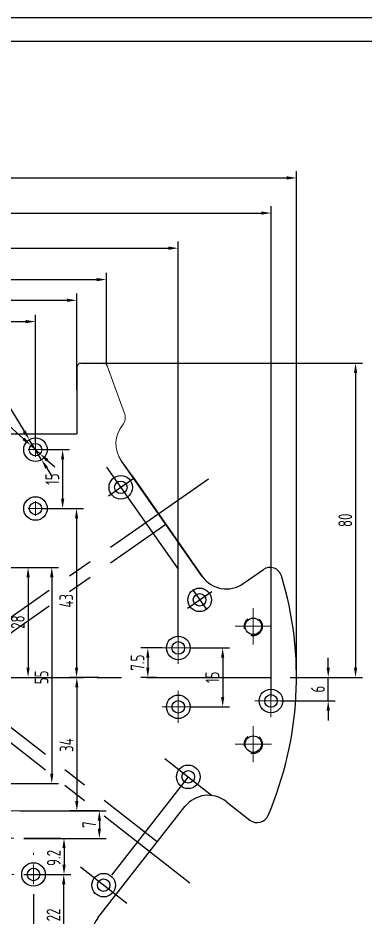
# Model space of a CAD drawing. Header units: millimetres. Extents: x 2655 to 4125, y 1630 to 1991.
# Drawn here: x 2810.2 to 2898.6, y 1761.6 to 1990.9 of the extents above; entities that cross this region are included whole.
import ezdxf

# ---------------------------------------------------------------- set-up
doc = ezdxf.new("R2010")
doc.units = ezdxf.units.MM
doc.linetypes.add('CENTER', pattern=[50.8, 31.75, -6.35, 6.35, -6.35])
doc.linetypes.add('HIDDEN', pattern=[9.525, 6.35, -3.175])
for name, color, linetype in [('3中心线层', 1, 'CENTER'), ('41', 3, 'Continuous'), ('7标注层', 4, 'Continuous'), ('图框_外框线', 7, 'Continuous')]:
    doc.layers.add(name, color=color, linetype=linetype)
doc.styles.add('PC_TEXTSTYLE', font='gbenor.shx', dxfattribs={"width": 0.8, "bigfont": 'gbcbig.shx'})
doc.dimstyles.new('GB-35', dxfattribs={"dimtxt": 3.5, "dimasz": 2.5, "dimexe": 1.75, "dimexo": 0, "dimgap": 0.875, "dimtad": 1, "dimdsep": 46, "dimtxsty": 'PC_TEXTSTYLE', "dimcen": -3.5, "dimadec": 0, "dimazin": 0, "dimtfac": 0.7, "dimtmove": 0, "dimatfit": 3, "dimfxl": 1, "dimtzin": 0, "dimarcsym": 0})

# ---------------------------------------------------------------- blocks, each defined once
blk = doc.blocks.new('SW_CENTERMARKSYMBOL_50')
at = {"color": 0, "linetype": 'Continuous', "lineweight": 0}
for p, q in [((-1.25, 0), (-1.875, 0)), ((0, 0), (-1.25, 0)), ((0, 1.25), (0, 1.875)), ((0, 0), (0, 1.25)), ((0, 0), (0, -1.25)), ((0, 0), (1.25, 0)), ((1.25, 0), (1.875, 0)), ((0, -1.25), (0, -1.875))]:
    blk.add_line(p, q, dxfattribs=at)
blk = doc.blocks.new('SW_CENTERMARKSYMBOL_51')
at = {"color": 0, "linetype": 'Continuous', "lineweight": 0}
for p, q in [((-1.25, 0), (-1.875, 0)), ((0, 0), (-1.25, 0)), ((0, 1.25), (0, 1.875)), ((0, 0), (0, 1.25)), ((0, 0), (0, -1.25)), ((0, 0), (1.25, 0)), ((1.25, 0), (1.875, 0)), ((0, -1.25), (0, -1.875))]:
    blk.add_line(p, q, dxfattribs=at)
blk = doc.blocks.new('SW_CENTERMARKSYMBOL_54')
at = {"color": 0, "linetype": 'Continuous', "lineweight": 0}
for p, q in [((0, 5), (0, 14.5)), ((0, 0), (0, 2.5)), ((-5, 0), (-14.5, 0)), ((0, 0), (-2.5, 0)), ((0, 0), (0, -2.5)), ((0, 0), (2.5, 0)), ((5, 0), (14.5, 0)), ((0, -5), (0, -14.5))]:
    blk.add_line(p, q, dxfattribs=at)
blk = doc.blocks.new('SW_CENTERMARKSYMBOL_58')
at = {"color": 0, "linetype": 'Continuous', "lineweight": 0}
for p, q in [((0, 2.5), (0, 4.1)), ((0, 0), (0, 2.5)), ((-2.5, 0), (-4.1, 0)), ((0, 0), (-2.5, 0)), ((0, 0), (0, -2.5)), ((0, 0), (2.5, 0)), ((2.5, 0), (4.1, 0)), ((0, -2.5), (0, -4.1))]:
    blk.add_line(p, q, dxfattribs=at)
blk = doc.blocks.new('SW_CENTERMARKSYMBOL_62')
at = {"color": 0, "linetype": 'Continuous', "lineweight": 0}
for p, q in [((0, 2.5), (0, 4.1)), ((0, 0), (0, 2.5)), ((-2.5, 0), (-4.1, 0)), ((0, 0), (-2.5, 0)), ((0, 0), (0, -2.5)), ((0, 0), (2.5, 0)), ((2.5, 0), (4.1, 0)), ((0, -2.5), (0, -4.1))]:
    blk.add_line(p, q, dxfattribs=at)
blk = doc.blocks.new('SW_CENTERMARKSYMBOL_64')
at = {"color": 0, "linetype": 'Continuous', "lineweight": 0}
for p, q in [((0, 2.5), (0, 4.1)), ((0, 0), (0, 2.5)), ((-2.5, 0), (-4.1, 0)), ((0, 0), (-2.5, 0)), ((0, 0), (0, -2.5)), ((0, 0), (2.5, 0)), ((2.5, 0), (4.1, 0)), ((0, -2.5), (0, -4.1))]:
    blk.add_line(p, q, dxfattribs=at)
blk = doc.blocks.new('SW_CENTERMARKSYMBOL_65')
at = {"color": 0, "linetype": 'Continuous', "lineweight": 0}
for p, q in [((0, 2.5), (0, 4.1)), ((0, 0), (0, 2.5)), ((-2.5, 0), (-4.1, 0)), ((0, 0), (-2.5, 0)), ((0, 0), (0, -2.5)), ((0, 0), (2.5, 0)), ((2.5, 0), (4.1, 0)), ((0, -2.5), (0, -4.1))]:
    blk.add_line(p, q, dxfattribs=at)
blk = doc.blocks.new('SW_CENTERMARKSYMBOL_71')
at = {"color": 0, "linetype": 'Continuous', "lineweight": 0}
for p, q in [((0, 5), (0, 5.5)), ((0, 0), (0, 2.5)), ((-5, 0), (-5.5, 0)), ((0, 0), (-2.5, 0)), ((0, 0), (0, -2.5)), ((0, 0), (2.5, 0)), ((5, 0), (5.5, 0)), ((0, -5), (0, -5.5))]:
    blk.add_line(p, q, dxfattribs=at)
blk = doc.blocks.new('SW_CENTERMARKSYMBOL_74')
at = {"color": 0, "linetype": 'Continuous', "lineweight": 0}
for p, q in [((0, 2.5), (0, 4.6)), ((0, 0), (0, 2.5)), ((-2.5, 0), (-4.6, 0)), ((0, 0), (-2.5, 0)), ((0, 0), (0, -2.5)), ((0, 0), (2.5, 0)), ((2.5, 0), (4.6, 0)), ((0, -2.5), (0, -4.6))]:
    blk.add_line(p, q, dxfattribs=at)
blk = doc.blocks.new('SW_CENTERMARKSYMBOL_75')
at = {"color": 0, "linetype": 'Continuous', "lineweight": 0}
for p, q in [((0, 2.5), (0, 4.6)), ((0, 0), (0, 2.5)), ((-2.5, 0), (-4.6, 0)), ((0, 0), (-2.5, 0)), ((0, 0), (0, -2.5)), ((0, 0), (2.5, 0)), ((2.5, 0), (4.6, 0)), ((0, -2.5), (0, -4.6))]:
    blk.add_line(p, q, dxfattribs=at)
blk = doc.blocks.new('*D162')
at = {"layer": '7标注层', "color": 0, "lineweight": -2, "transparency": 16777216}
for p, q in [((2703.12, 1822.92), (2703.12, 1951.87)), ((2881.12, 1822.92), (2881.12, 1951.87)), ((2705.62, 1950.12), (2878.62, 1950.12))]:
    blk.add_line(p, q, dxfattribs=at)
at = {"layer": '7标注层', "color": 0, "transparency": 16777216}
for points in [[(2705.62, 1950.54), (2705.62, 1949.7), (2703.12, 1950.12)], [(2878.62, 1950.54), (2878.62, 1949.7), (2881.12, 1950.12)]]:
    blk.add_solid(points, dxfattribs=at)
at = {"layer": 'Defpoints', "color": 0, "transparency": 16777216}
for p in [(2881.12, 1950.12), (2703.12, 1822.92), (2881.12, 1822.92)]:
    blk.add_point(p, dxfattribs=at)
at = {"layer": '7标注层', "color": 0, "lineweight": 25, "transparency": 16777216, "insert": (2792.12, 1953.34), "char_height": 3.5, "attachment_point": 5, "style": 'PC_TEXTSTYLE'}
blk.add_mtext('{%%c178}{}{\\H0.7143x;\\S 0^ -0.1;}', dxfattribs=at)
blk = doc.blocks.new('*D163')
at = {"layer": '7标注层', "color": 0, "lineweight": -2, "transparency": 16777216}
for p, q in [((2709.62, 1817.84), (2709.62, 1942.92)), ((2874.62, 1817.84), (2874.62, 1942.92)), ((2712.12, 1941.17), (2872.12, 1941.17))]:
    blk.add_line(p, q, dxfattribs=at)
at = {"layer": '7标注层', "color": 0, "transparency": 16777216}
for points in [[(2712.12, 1941.59), (2712.12, 1940.76), (2709.62, 1941.17)], [(2872.12, 1941.59), (2872.12, 1940.76), (2874.62, 1941.17)]]:
    blk.add_solid(points, dxfattribs=at)
at = {"layer": 'Defpoints', "color": 0, "transparency": 16777216}
for p in [(2874.62, 1941.17), (2709.62, 1817.84), (2874.62, 1817.84)]:
    blk.add_point(p, dxfattribs=at)
at = {"layer": '7标注层', "color": 0, "lineweight": 25, "transparency": 16777216, "insert": (2792.67, 1943.8), "char_height": 3.5, "attachment_point": 5, "style": 'PC_TEXTSTYLE'}
blk.add_mtext('165', dxfattribs=at)
blk = doc.blocks.new('*D203')
at = {"layer": '7标注层', "color": 0, "lineweight": -2, "transparency": 16777216}
for p, q in [((2733.24, 1835.42), (2733.24, 1933.97)), ((2850.99, 1832.92), (2850.99, 1933.97)), ((2735.74, 1932.22), (2848.49, 1932.22))]:
    blk.add_line(p, q, dxfattribs=at)
at = {"layer": '7标注层', "color": 0, "transparency": 16777216}
for points in [[(2735.74, 1932.64), (2735.74, 1931.81), (2733.24, 1932.22)], [(2848.49, 1932.64), (2848.49, 1931.81), (2850.99, 1932.22)]]:
    blk.add_solid(points, dxfattribs=at)
at = {"layer": 'Defpoints', "color": 0, "transparency": 16777216}
for p in [(2850.99, 1932.22), (2733.24, 1835.42), (2850.99, 1832.92)]:
    blk.add_point(p, dxfattribs=at)
at = {"layer": '7标注层', "color": 0, "lineweight": 25, "transparency": 16777216, "insert": (2792.12, 1935.44), "char_height": 3.5, "attachment_point": 5, "style": 'PC_TEXTSTYLE'}
blk.add_mtext('{117.8}{}{\\H0.7143x;\\S 0^ -0.1;}', dxfattribs=at)
blk = doc.blocks.new('*D204')
at = {"layer": '7标注层', "color": 0, "lineweight": -2, "transparency": 16777216}
for p, q in [((2769.62, 1895.42), (2769.62, 1915.28)), ((2814.62, 1882.8), (2814.62, 1915.28)), ((2772.12, 1913.53), (2812.12, 1913.53))]:
    blk.add_line(p, q, dxfattribs=at)
at = {"layer": '7标注层', "color": 0, "transparency": 16777216}
for points in [[(2772.12, 1913.95), (2772.12, 1913.11), (2769.62, 1913.53)], [(2812.12, 1913.95), (2812.12, 1913.11), (2814.62, 1913.53)]]:
    blk.add_solid(points, dxfattribs=at)
at = {"layer": 'Defpoints', "color": 0, "transparency": 16777216}
for p in [(2814.62, 1913.53), (2769.62, 1895.42), (2814.62, 1882.8)]:
    blk.add_point(p, dxfattribs=at)
at = {"layer": '7标注层', "color": 0, "lineweight": 25, "transparency": 16777216, "insert": (2791.88, 1916.15), "char_height": 3.5, "attachment_point": 5, "style": 'PC_TEXTSTYLE'}
blk.add_mtext('45', dxfattribs=at)
blk = doc.blocks.new('*D205')
at = {"layer": '7标注层', "color": 0, "lineweight": -2, "transparency": 16777216}
for p, q in [((2816.49, 1880.92), (2823.28, 1880.92)), ((2821.53, 1878.42), (2821.53, 1868.42)), ((2816.49, 1865.92), (2823.28, 1865.92))]:
    blk.add_line(p, q, dxfattribs=at)
at = {"layer": '7标注层', "color": 0, "transparency": 16777216}
for points in [[(2821.12, 1878.42), (2821.95, 1878.42), (2821.53, 1880.92)], [(2821.12, 1868.42), (2821.95, 1868.42), (2821.53, 1865.92)]]:
    blk.add_solid(points, dxfattribs=at)
at = {"layer": 'Defpoints', "color": 0, "transparency": 16777216}
for p in [(2816.49, 1880.92), (2816.49, 1865.92), (2821.53, 1865.92)]:
    blk.add_point(p, dxfattribs=at)
at = {"layer": '7标注层', "color": 0, "lineweight": 25, "transparency": 16777216, "insert": (2818.91, 1873.4), "char_height": 3.5, "attachment_point": 5, "rotation": 90, "style": 'PC_TEXTSTYLE'}
blk.add_mtext('15', dxfattribs=at)
blk = doc.blocks.new('*D207')
at = {"layer": '7标注层', "color": 0, "lineweight": -2, "transparency": 16777216}
for p, q in [((2854.29, 1830.42), (2864.06, 1830.42)), ((2862.31, 1827.92), (2862.31, 1817.92)), ((2854.29, 1815.42), (2864.06, 1815.42))]:
    blk.add_line(p, q, dxfattribs=at)
at = {"layer": '7标注层', "color": 0, "transparency": 16777216}
for points in [[(2861.89, 1827.92), (2862.72, 1827.92), (2862.31, 1830.42)], [(2861.89, 1817.92), (2862.72, 1817.92), (2862.31, 1815.42)]]:
    blk.add_solid(points, dxfattribs=at)
at = {"layer": 'Defpoints', "color": 0, "transparency": 16777216}
for p in [(2854.29, 1830.42), (2854.29, 1815.42), (2862.31, 1815.42)]:
    blk.add_point(p, dxfattribs=at)
at = {"layer": '7标注层', "color": 0, "lineweight": 25, "transparency": 16777216, "insert": (2859.68, 1822.92), "char_height": 3.5, "attachment_point": 5, "rotation": 90, "style": 'PC_TEXTSTYLE'}
blk.add_mtext('15', dxfattribs=at)
blk = doc.blocks.new('*D208')
at = {"layer": '7标注层', "color": 0, "lineweight": -2, "transparency": 16777216}
for p, q in [((2889.19, 1825.42), (2889.19, 1827.92)), ((2879.47, 1822.92), (2890.94, 1822.92)), ((2889.19, 1816.92), (2889.19, 1822.92)), ((2877.12, 1816.92), (2890.94, 1816.92)), ((2889.19, 1814.42), (2889.19, 1811.92))]:
    blk.add_line(p, q, dxfattribs=at)
at = {"layer": '7标注层', "color": 0, "transparency": 16777216}
for points in [[(2888.78, 1825.42), (2889.61, 1825.42), (2889.19, 1822.92)], [(2888.78, 1814.42), (2889.61, 1814.42), (2889.19, 1816.92)]]:
    blk.add_solid(points, dxfattribs=at)
at = {"layer": 'Defpoints', "color": 0, "transparency": 16777216}
for p in [(2879.47, 1822.92), (2889.19, 1822.92), (2877.12, 1816.92)]:
    blk.add_point(p, dxfattribs=at)
at = {"layer": '7标注层', "color": 0, "lineweight": 25, "transparency": 16777216, "insert": (2886.57, 1819.92), "char_height": 3.5, "attachment_point": 5, "rotation": 90, "style": 'PC_TEXTSTYLE'}
blk.add_mtext('6', dxfattribs=at)
blk = doc.blocks.new('*D164')
at = {"layer": '7标注层', "color": 0, "lineweight": -2, "transparency": 16777216}
for p, q in [((2822.82, 1865.92), (2826.83, 1865.92)), ((2825.08, 1863.42), (2825.08, 1825.42)), ((2822.82, 1822.92), (2826.83, 1822.92))]:
    blk.add_line(p, q, dxfattribs=at)
at = {"layer": '7标注层', "color": 0, "transparency": 16777216}
for points in [[(2824.67, 1863.42), (2825.5, 1863.42), (2825.08, 1865.92)], [(2824.67, 1825.42), (2825.5, 1825.42), (2825.08, 1822.92)]]:
    blk.add_solid(points, dxfattribs=at)
at = {"layer": 'Defpoints', "color": 0, "transparency": 16777216}
for p in [(2822.82, 1865.92), (2822.82, 1822.92), (2825.08, 1822.92)]:
    blk.add_point(p, dxfattribs=at)
at = {"layer": '7标注层', "color": 0, "lineweight": 25, "transparency": 16777216, "insert": (2822.46, 1842.43), "char_height": 3.5, "attachment_point": 5, "rotation": 90, "style": 'PC_TEXTSTYLE'}
blk.add_mtext('43', dxfattribs=at)
blk = doc.blocks.new('*D209')
at = {"layer": '7标注层', "color": 0, "lineweight": -2, "transparency": 16777216}
for p, q in [((2804.22, 1850.92), (2814.48, 1850.92)), ((2812.73, 1848.42), (2812.73, 1825.42)), ((2804.12, 1822.92), (2814.48, 1822.92))]:
    blk.add_line(p, q, dxfattribs=at)
at = {"layer": '7标注层', "color": 0, "transparency": 16777216}
for points in [[(2812.32, 1848.42), (2813.15, 1848.42), (2812.73, 1850.92)], [(2812.32, 1825.42), (2813.15, 1825.42), (2812.73, 1822.92)]]:
    blk.add_solid(points, dxfattribs=at)
at = {"layer": 'Defpoints', "color": 0, "transparency": 16777216}
for p in [(2804.22, 1850.92), (2804.12, 1822.92), (2812.73, 1822.92)]:
    blk.add_point(p, dxfattribs=at)
at = {"layer": '7标注层', "color": 0, "lineweight": 25, "transparency": 16777216, "insert": (2810.11, 1836.99), "char_height": 3.5, "attachment_point": 5, "rotation": 90, "style": 'PC_TEXTSTYLE'}
blk.add_mtext('28', dxfattribs=at)
blk = doc.blocks.new('*D210')
at = {"layer": '7标注层', "color": 0, "lineweight": -2, "transparency": 16777216}
for p, q in [((2796.02, 1850.92), (2820.52, 1850.92)), ((2818.77, 1848.42), (2818.77, 1798.42)), ((2796.02, 1795.92), (2820.52, 1795.92))]:
    blk.add_line(p, q, dxfattribs=at)
at = {"layer": '7标注层', "color": 0, "transparency": 16777216}
for points in [[(2818.35, 1848.42), (2819.19, 1848.42), (2818.77, 1850.92)], [(2818.35, 1798.42), (2819.19, 1798.42), (2818.77, 1795.92)]]:
    blk.add_solid(points, dxfattribs=at)
at = {"layer": 'Defpoints', "color": 0, "transparency": 16777216}
for p in [(2796.02, 1850.92), (2796.02, 1795.92), (2818.77, 1795.92)]:
    blk.add_point(p, dxfattribs=at)
at = {"layer": '7标注层', "color": 0, "lineweight": 25, "transparency": 16777216, "insert": (2816.15, 1822.92), "char_height": 3.5, "attachment_point": 5, "rotation": 90, "style": 'PC_TEXTSTYLE'}
blk.add_mtext('55', dxfattribs=at)
blk = doc.blocks.new('*D213')
at = {"layer": '7标注层', "color": 0, "lineweight": -2, "transparency": 16777216}
for p, q in [((2846.89, 1830.42), (2841.49, 1830.42)), ((2843.24, 1827.92), (2843.24, 1825.42)), ((2845.56, 1822.92), (2841.49, 1822.92))]:
    blk.add_line(p, q, dxfattribs=at)
at = {"layer": '7标注层', "color": 0, "transparency": 16777216}
for points in [[(2842.82, 1827.92), (2843.65, 1827.92), (2843.24, 1830.42)], [(2842.82, 1825.42), (2843.65, 1825.42), (2843.24, 1822.92)]]:
    blk.add_solid(points, dxfattribs=at)
at = {"layer": 'Defpoints', "color": 0, "transparency": 16777216}
for p in [(2846.89, 1830.42), (2843.24, 1822.92), (2845.56, 1822.92)]:
    blk.add_point(p, dxfattribs=at)
at = {"layer": '7标注层', "color": 0, "lineweight": 25, "transparency": 16777216, "insert": (2840.61, 1826.67), "char_height": 3.5, "attachment_point": 5, "rotation": 90, "style": 'PC_TEXTSTYLE'}
blk.add_mtext('7.5', dxfattribs=at)
blk = doc.blocks.new('*D214')
at = {"layer": '7标注层', "color": 0, "lineweight": -2, "transparency": 16777216}
for p, q in [((2781.14, 1894.97), (2799.09, 1894.97)), ((2799.09, 1894.97), (2811.58, 1883.67)), ((2815.8, 1879.85), (2813.43, 1882)), ((2817.66, 1878.17), (2819.51, 1876.5))]:
    blk.add_line(p, q, dxfattribs=at)
at = {"layer": '7标注层', "color": 0, "transparency": 16777216}
for points in [[(2811.85, 1883.98), (2811.3, 1883.36), (2813.43, 1882)], [(2817.94, 1878.48), (2817.38, 1877.86), (2815.8, 1879.85)]]:
    blk.add_solid(points, dxfattribs=at)
at = {"layer": 'Defpoints', "color": 0, "transparency": 16777216}
for p in [(2813.43, 1882), (2815.8, 1879.85)]:
    blk.add_point(p, dxfattribs=at)
at = {"layer": '7标注层', "color": 0, "lineweight": 25, "transparency": 16777216, "insert": (2788.48, 1897.71), "char_height": 3.5, "attachment_point": 5, "style": 'PC_TEXTSTYLE'}
blk.add_mtext('{30-∅3.2通孔}{}{}', dxfattribs=at)
blk = doc.blocks.new('*D178')
at = {"layer": '7标注层', "color": 0, "lineweight": -2, "transparency": 16777216}
for p, q in [((2783.54, 1901.43), (2802.06, 1901.43)), ((2802.06, 1901.43), (2811.74, 1885.61)), ((2816.18, 1878.36), (2813.05, 1883.48)), ((2817.49, 1876.23), (2818.8, 1874.1))]:
    blk.add_line(p, q, dxfattribs=at)
at = {"layer": '7标注层', "color": 0, "transparency": 16777216}
for points in [[(2812.1, 1885.83), (2811.39, 1885.4), (2813.05, 1883.48)], [(2817.84, 1876.45), (2817.13, 1876.02), (2816.18, 1878.36)]]:
    blk.add_solid(points, dxfattribs=at)
at = {"layer": 'Defpoints', "color": 0, "transparency": 16777216}
for p in [(2813.05, 1883.48), (2816.18, 1878.36)]:
    blk.add_point(p, dxfattribs=at)
at = {"layer": '7标注层', "color": 0, "lineweight": 25, "transparency": 16777216, "insert": (2790.78, 1904.78), "char_height": 3.5, "attachment_point": 5, "style": 'PC_TEXTSTYLE'}
blk.add_mtext('{沉孔∅6深3}{}{\\H0.7143x;\\S+0.1^  0;}', dxfattribs=at)
blk = doc.blocks.new('*D180')
at = {"layer": '7标注层', "color": 0, "lineweight": -2, "transparency": 16777216}
for p, q in [((2810.72, 1788.92), (2832.64, 1788.92)), ((2830.89, 1786.42), (2830.89, 1784.42)), ((2821.12, 1781.92), (2832.64, 1781.92))]:
    blk.add_line(p, q, dxfattribs=at)
at = {"layer": '7标注层', "color": 0, "transparency": 16777216}
for points in [[(2830.47, 1786.42), (2831.31, 1786.42), (2830.89, 1788.92)], [(2830.47, 1784.42), (2831.31, 1784.42), (2830.89, 1781.92)]]:
    blk.add_solid(points, dxfattribs=at)
at = {"layer": 'Defpoints', "color": 0, "transparency": 16777216}
for p in [(2810.72, 1788.92), (2821.12, 1781.92), (2830.89, 1781.92)]:
    blk.add_point(p, dxfattribs=at)
at = {"layer": '7标注层', "color": 0, "lineweight": 25, "transparency": 16777216, "insert": (2828.27, 1785.42), "char_height": 3.5, "attachment_point": 5, "rotation": 90, "style": 'PC_TEXTSTYLE'}
blk.add_mtext('7', dxfattribs=at)
blk = doc.blocks.new('*D181')
at = {"layer": '7标注层', "color": 0, "lineweight": -2, "transparency": 16777216}
for p, q in [((2811.62, 1781.92), (2823.64, 1781.92)), ((2821.89, 1779.42), (2821.89, 1775.22)), ((2811.62, 1772.72), (2823.64, 1772.72))]:
    blk.add_line(p, q, dxfattribs=at)
at = {"layer": '7标注层', "color": 0, "transparency": 16777216}
for points in [[(2821.47, 1779.42), (2822.31, 1779.42), (2821.89, 1781.92)], [(2821.47, 1775.22), (2822.31, 1775.22), (2821.89, 1772.72)]]:
    blk.add_solid(points, dxfattribs=at)
at = {"layer": 'Defpoints', "color": 0, "transparency": 16777216}
for p in [(2811.62, 1781.92), (2811.62, 1772.72), (2821.89, 1772.72)]:
    blk.add_point(p, dxfattribs=at)
at = {"layer": '7标注层', "color": 0, "lineweight": 25, "transparency": 16777216, "insert": (2819.27, 1776.92), "char_height": 3.5, "attachment_point": 5, "rotation": 90, "style": 'PC_TEXTSTYLE'}
blk.add_mtext('9.2', dxfattribs=at)
blk = doc.blocks.new('*D182')
at = {"layer": '7标注层', "color": 0, "lineweight": -2, "transparency": 16777216}
for p, q in [((2819.37, 1772.72), (2823.58, 1772.72)), ((2821.83, 1753.22), (2821.83, 1770.22)), ((2819.37, 1750.72), (2823.58, 1750.72))]:
    blk.add_line(p, q, dxfattribs=at)
at = {"layer": '7标注层', "color": 0, "transparency": 16777216}
for points in [[(2821.41, 1770.22), (2822.24, 1770.22), (2821.83, 1772.72)], [(2821.41, 1753.22), (2822.24, 1753.22), (2821.83, 1750.72)]]:
    blk.add_solid(points, dxfattribs=at)
at = {"layer": 'Defpoints', "color": 0, "transparency": 16777216}
for p in [(2819.37, 1772.72), (2821.83, 1772.72), (2819.37, 1750.72)]:
    blk.add_point(p, dxfattribs=at)
at = {"layer": '7标注层', "color": 0, "lineweight": 25, "transparency": 16777216, "insert": (2819.2, 1762.41), "char_height": 3.5, "attachment_point": 5, "rotation": 90, "style": 'PC_TEXTSTYLE'}
blk.add_mtext('22', dxfattribs=at)
blk = doc.blocks.new('*D148')
at = {"layer": '7标注层', "color": 0, "lineweight": -2, "transparency": 16777216}
for p, q in [((2830.78, 1822.92), (2823.4, 1822.92)), ((2825.15, 1820.42), (2825.15, 1791.42)), ((2830.78, 1788.92), (2823.4, 1788.92))]:
    blk.add_line(p, q, dxfattribs=at)
at = {"layer": '7标注层', "color": 0, "transparency": 16777216}
for points in [[(2824.73, 1820.42), (2825.56, 1820.42), (2825.15, 1822.92)], [(2824.73, 1791.42), (2825.56, 1791.42), (2825.15, 1788.92)]]:
    blk.add_solid(points, dxfattribs=at)
at = {"layer": 'Defpoints', "color": 0, "transparency": 16777216}
for p in [(2830.78, 1822.92), (2825.15, 1788.92), (2830.78, 1788.92)]:
    blk.add_point(p, dxfattribs=at)
at = {"layer": '7标注层', "color": 0, "lineweight": 25, "transparency": 16777216, "insert": (2822.52, 1805.66), "char_height": 3.5, "attachment_point": 5, "rotation": 90, "style": 'PC_TEXTSTYLE'}
blk.add_mtext('34', dxfattribs=at)
blk = doc.blocks.new('*D158')
at = {"layer": '7标注层', "color": 0, "linetype": 'ByBlock', "lineweight": -2, "transparency": 16777216}
for p, q in [((2759.07, 1896.1), (2759.07, 1920.7)), ((2761.57, 1918.95), (2822.67, 1918.95)), ((2825.17, 1896.1), (2825.17, 1920.7))]:
    blk.add_line(p, q, dxfattribs=at)
at = {"layer": '7标注层', "color": 0, "linetype": 'ByBlock', "transparency": 16777216}
for points in [[(2761.57, 1919.36), (2761.57, 1918.53), (2759.07, 1918.95)], [(2822.67, 1919.36), (2822.67, 1918.53), (2825.17, 1918.95)]]:
    blk.add_solid(points, dxfattribs=at)
at = {"layer": 'Defpoints', "color": 0, "linetype": 'ByBlock', "transparency": 16777216}
for p in [(2825.17, 1918.95), (2759.07, 1896.1), (2825.17, 1896.1)]:
    blk.add_point(p, dxfattribs=at)
at = {"layer": '7标注层', "color": 0, "linetype": 'ByBlock', "transparency": 16777216, "insert": (2792.12, 1921.57), "char_height": 3.5, "attachment_point": 5, "style": 'PC_TEXTSTYLE'}
blk.add_mtext('{66}{}{}', dxfattribs=at)
blk = doc.blocks.new('*D159')
at = {"layer": '7标注层', "color": 0, "linetype": 'ByBlock', "lineweight": -2, "transparency": 16777216}
for p, q in [((2830.55, 1902.92), (2897.91, 1902.92)), ((2896.16, 1900.42), (2896.16, 1825.42)), ((2889.35, 1822.92), (2897.91, 1822.92))]:
    blk.add_line(p, q, dxfattribs=at)
at = {"layer": '7标注层', "color": 0, "linetype": 'ByBlock', "transparency": 16777216}
for points in [[(2895.74, 1900.42), (2896.58, 1900.42), (2896.16, 1902.92)], [(2895.74, 1825.42), (2896.58, 1825.42), (2896.16, 1822.92)]]:
    blk.add_solid(points, dxfattribs=at)
at = {"layer": 'Defpoints', "color": 0, "linetype": 'ByBlock', "transparency": 16777216}
for p in [(2830.55, 1902.92), (2889.35, 1822.92), (2896.16, 1822.92)]:
    blk.add_point(p, dxfattribs=at)
at = {"layer": '7标注层', "color": 0, "linetype": 'ByBlock', "transparency": 16777216, "insert": (2893.53, 1862.92), "char_height": 3.5, "attachment_point": 5, "rotation": 90, "style": 'PC_TEXTSTYLE'}
blk.add_mtext('{80}{}{}', dxfattribs=at)
blk = doc.blocks.new('*D160')
at = {"layer": '7标注层', "color": 0, "linetype": 'ByBlock', "lineweight": -2, "transparency": 16777216}
for p, q in [((2751.57, 1902.96), (2751.57, 1925.98)), ((2832.67, 1902.92), (2832.67, 1925.98)), ((2754.07, 1924.23), (2830.17, 1924.23))]:
    blk.add_line(p, q, dxfattribs=at)
at = {"layer": '7标注层', "color": 0, "linetype": 'ByBlock', "transparency": 16777216}
for points in [[(2754.07, 1924.65), (2754.07, 1923.81), (2751.57, 1924.23)], [(2830.17, 1924.65), (2830.17, 1923.81), (2832.67, 1924.23)]]:
    blk.add_solid(points, dxfattribs=at)
at = {"layer": 'Defpoints', "color": 0, "linetype": 'ByBlock', "transparency": 16777216}
for p in [(2832.67, 1924.23), (2751.57, 1902.96), (2832.67, 1902.92)]:
    blk.add_point(p, dxfattribs=at)
at = {"layer": '7标注层', "color": 0, "linetype": 'ByBlock', "transparency": 16777216, "insert": (2792.12, 1926.86), "char_height": 3.5, "attachment_point": 5, "style": 'PC_TEXTSTYLE'}
blk.add_mtext('{81}{}{}', dxfattribs=at)

msp = doc.modelspace()

# ---------------------------------------------------------------- linework, layer by layer
at = {"color": 7, "linetype": 'Continuous', "lineweight": 25}
for p, q in [((2826.167, 1902.923), (2831.967, 1902.923)), ((2825.167, 1901.923), (2825.167, 1884.923)), ((2759.065, 1884.923), (2825.167, 1884.923)), ((2839.216, 1874.212), (2857.124, 1848.637)), ((2867.569, 1846.795), (2872.683, 1850.375)), ((2863.215, 1791.293), (2869.266, 1786.565)), ((2830.524, 1761.632), (2852.687, 1790))]:
    msp.add_line(p, q, dxfattribs=at)
at = {"color": 7, "linetype": 'Continuous', "lineweight": 15}
for p, q in [((2825.167, 1901.923), (2825.167, 1884.923)), ((2832.907, 1902.265), (2837.325, 1890.119))]:
    msp.add_line(p, q, dxfattribs=at)
at = {"color": 7, "linetype": 'Continuous', "lineweight": 25}
for centre, radius in [((2814.616, 1880.923), 3), ((2814.616, 1880.923), 1.6), ((2836.353, 1871.326), 3), ((2836.353, 1871.326), 1.6), ((2814.616, 1865.923), 3), ((2814.616, 1865.923), 1.6), ((2856.428, 1842.656), 3), ((2856.428, 1842.656), 1.6), ((2870.116, 1835.923), 2.1), ((2850.991, 1830.423), 3), ((2850.991, 1830.423), 1.6), ((2850.991, 1815.423), 3), ((2874.616, 1816.923), 3), ((2874.616, 1816.923), 1.6), ((2850.991, 1815.423), 1.6), ((2870.116, 1805.923), 2.1), ((2853.537, 1797.585), 3), ((2853.537, 1797.585), 1.6), ((2814.116, 1772.723), 3), ((2814.116, 1772.723), 1.6), ((2831.989, 1770.004), 3), ((2831.989, 1770.004), 1.6)]:
    msp.add_circle(centre, radius, dxfattribs=at)
for centre, radius, start, end in [((2826.167, 1901.923), 1, 90, 180), ((2831.967, 1901.923), 1, 19.99243, 90), ((2874.404, 1847.918), 3, 16.89634, 125), ((2863.267, 1852.938), 7.5, 215, 305), ((2792.116, 1822.923), 89, 336.71706, 16.89634), ((2858.597, 1785.383), 7.5, 52, 142), ((2871.113, 1788.929), 3, 232, 336.71706), ((2836.434, 1757.014), 7.5, 142, 232)]:
    msp.add_arc(centre, radius, start, end, dxfattribs=at)
at = {"color": 7, "linetype": 'Continuous', "lineweight": 15}
for centre, radius, start, end in [((2834.506, 1889.094), 3, 320.59102, 19.99243), ((2842.619, 1882.428), 7.5, 140.59102, 215)]:
    msp.add_arc(centre, radius, start, end, dxfattribs=at)
at = {"color": 7, "linetype": 'HIDDEN', "lineweight": 25}
for centre in [(2870.116, 1835.923), (2870.116, 1805.923)]:
    msp.add_arc(centre, 2.35, 255, 195, dxfattribs=at)
at = {"layer": '3中心线层', "color": 0, "linetype": 'ByBlock'}
for p, q in [((2897.671, 1902.923), (2897.671, 1902.923)), ((2857.124, 1848.637), (2836.475, 1878.126))]:
    msp.add_line(p, q, dxfattribs=at)
at = {"layer": '3中心线层', "lineweight": 25}
for p, q in [((2832.735, 1876.493), (2860.374, 1837.02)), ((2792.116, 1826.923), (2858.661, 1873.518)), ((2792.116, 1822.923), (2847.818, 1861.926)), ((2792.116, 1822.923), (2896.348, 1822.923)), ((2792.116, 1822.883), (2845.682, 1781.033)), ((2792.116, 1818.923), (2853.977, 1770.592)), ((2847.614, 1802.213), (2859.461, 1792.957)), ((2853.537, 1797.585), (2831.989, 1770.004)), ((2826.065, 1774.632), (2837.912, 1765.376)), ((2814.116, 1767.723), (2814.116, 1756.223))]:
    msp.add_line(p, q, dxfattribs=at)
at = {"layer": '3中心线层', "color": 0}
msp.add_line((2839.216, 1874.212), (2837.125, 1877.198), dxfattribs=at)
at = {"layer": '41', "color": 1, "linetype": 'CENTER', "lineweight": 25, "ltscale": 2.5}
for p, q in [((2833.259, 1869.193), (2839.416, 1873.504)), ((2853.35, 1840.5), (2859.507, 1844.812))]:
    msp.add_line(p, q, dxfattribs=at)
at = {"layer": '图框_外框线', "lineweight": 25}
for points in [[(2654.743, 1634.451), (3158.743, 1634.451), (3158.743, 1990.851), (2654.743, 1990.851)], [(2684.743, 1640.451), (3152.743, 1640.451), (3152.743, 1984.851), (2684.743, 1984.851)]]:
    msp.add_lwpolyline(points, close=True, dxfattribs=at)

# ---------------------------------------------------------------- block references
at = {"color": 1, "linetype": 'Continuous', "lineweight": 25}
for name, p in [('SW_CENTERMARKSYMBOL_62', (2874.616, 1816.923)), ('SW_CENTERMARKSYMBOL_65', (2850.991, 1815.423)), ('SW_CENTERMARKSYMBOL_74', (2870.116, 1805.923)), ('SW_CENTERMARKSYMBOL_54', (2806.616, 1781.923)), ('SW_CENTERMARKSYMBOL_58', (2806.616, 1788.923)), ('SW_CENTERMARKSYMBOL_71', (2814.116, 1772.723))]:
    msp.add_blockref(name, p, dxfattribs=at)
at = {"layer": '3中心线层', "color": 1, "linetype": 'Continuous', "lineweight": 25}
for name, p in [('SW_CENTERMARKSYMBOL_50', (2814.616, 1880.923)), ('SW_CENTERMARKSYMBOL_51', (2814.616, 1865.923)), ('SW_CENTERMARKSYMBOL_75', (2870.116, 1835.923)), ('SW_CENTERMARKSYMBOL_64', (2850.991, 1830.423))]:
    msp.add_blockref(name, p, dxfattribs=at)

# ---------------------------------------------------------------- dimensions: what is measured, and where the dimension line sits
at = {"layer": '7标注层', "color": 3, "lineweight": 25}
dim = msp.add_linear_dim(base=(2881.116, 1950.122), p1=(2703.116, 1822.923), p2=(2881.116, 1822.923), text='{%%c<>}{}{\\H0.7143x;\\S 0^ -0.1;}', dimstyle='GB-35', override={"dimgap": 0.875, "dimtad": 1, "dimjust": 0, "dimdec": 2, "dimlfac": 1, "dimse1": 0, "dimse2": 0, "dimsd1": 0, "dimsd2": 0}, dxfattribs=at)
dim.commit()
dim.dimension.update_dxf_attribs({"geometry": '*D162', "text_midpoint": (2792.116, 1953.342)})
for base, p1, p2, picture, middle in [((2874.616, 1941.173), (2709.616, 1817.844), (2874.616, 1817.844), '*D163', (2792.667, 1941.173)), ((2814.616, 1913.529), (2769.616, 1895.423), (2814.616, 1882.798), '*D204', (2791.877, 1913.529))]:
    dim = msp.add_linear_dim(base=base, p1=p1, p2=p2, dimstyle='GB-35', dxfattribs=at)
    dim.commit()
    dim.dimension.update_dxf_attribs({"geometry": picture, "text_midpoint": middle, "dimtype": 160})
dim = msp.add_linear_dim(base=(2850.991113075, 1932.223328461), p1=(2733.241113075, 1835.422731527), p2=(2850.991113075, 1832.922731527), text='{<>}{}{\\H0.7143x;\\S 0^ -0.1;}', dimstyle='GB-35', override={"dimgap": 0.875, "dimtad": 1, "dimjust": 0, "dimdec": 1, "dimlfac": 1, "dimse1": 0, "dimse2": 0, "dimsd1": 0, "dimsd2": 0}, dxfattribs=at)
dim.commit()
dim.dimension.update_dxf_attribs({"geometry": '*D203', "text_midpoint": (2792.116113075, 1932.223328461), "dimtype": 160})
at = {"layer": '7标注层', "linetype": 'ByBlock'}
dim = msp.add_linear_dim(base=(2832.668, 1924.23), p1=(2751.566, 1902.961), p2=(2832.668, 1902.923), text='{<>}{}{}', dimstyle='GB-35', override={"dimgap": 0.875, "dimtad": 1, "dimjust": 0, "dimdec": 0, "dimlfac": 1, "dimse1": 0, "dimse2": 0, "dimsd1": 0, "dimsd2": 0}, dxfattribs=at)
dim.commit()
dim.dimension.update_dxf_attribs({"geometry": '*D160', "text_midpoint": (2792.117, 1924.23), "dimtype": 160})
at = {"layer": '7标注层', "color": 4, "linetype": 'ByBlock'}
dim = msp.add_linear_dim(base=(2825.167, 1918.945), p1=(2759.065, 1896.105), p2=(2825.167, 1896.105), text='{<>}{}{}', dimstyle='GB-35', override={"dimgap": 0.875, "dimtad": 1, "dimjust": 0, "dimdec": 0, "dimlfac": 1, "dimse1": 0, "dimse2": 0, "dimsd1": 0, "dimsd2": 0}, dxfattribs=at)
dim.commit()
dim.dimension.update_dxf_attribs({"geometry": '*D158', "text_midpoint": (2792.116, 1921.57)})
at = {"layer": '7标注层', "color": 3, "lineweight": 25}
for p1, p2, text, picture, middle in [((2816.183, 1878.365), (2813.049, 1883.481), '{沉孔<>深3}{}{\\H0.7143x;\\S+0.1^  0;}', '*D178', (2790.784, 1901.426)), ((2815.803, 1879.85), (2813.429, 1881.996), '{30-<>通孔}{}{}', '*D214', (2788.483, 1894.966))]:
    dim = msp.add_diameter_dim_2p(p1=p1, p2=p2, text=text, dimstyle='GB-35', override={"dimgap": 0.875, "dimtad": 1, "dimtih": 0, "dimtoh": 1, "dimdec": 2, "dimlfac": 1, "dimse1": 0, "dimse2": 0, "dimsd1": 0, "dimsd2": 0, "dimtix": 0, "dimtofl": 1, "dimatfit": 3}, dxfattribs=at)
    dim.commit()
    dim.dimension.update_dxf_attribs({"geometry": picture, "text_midpoint": middle, "dimtype": 163})
at = {"layer": '7标注层', "color": 4, "linetype": 'ByBlock'}
dim = msp.add_linear_dim(base=(2896.159, 1822.923), p1=(2830.549, 1902.923), p2=(2889.346, 1822.923), angle=90, text='{<>}{}{}', dimstyle='GB-35', dxfattribs=at)
dim.commit()
dim.dimension.update_dxf_attribs({"geometry": '*D159', "text_midpoint": (2893.534, 1862.923)})
at = {"layer": '7标注层', "color": 3, "lineweight": 25}
for base, p1, p2, picture, middle in [((2821.535, 1865.923), (2816.491, 1880.923), (2816.491, 1865.923), '*D205', (2821.535, 1873.405)), ((2825.084, 1822.923), (2822.816, 1865.923), (2822.816, 1822.923), '*D164', (2825.084, 1842.432)), ((2818.77, 1795.923), (2796.016, 1850.923), (2796.016, 1795.923), '*D210', (2818.77, 1822.923)), ((2812.734, 1822.923), (2804.216, 1850.923), (2804.116, 1822.923), '*D209', (2812.734, 1836.991)), ((2843.236, 1822.923), (2846.891, 1830.423), (2845.564, 1822.923), '*D213', (2843.236, 1826.673)), ((2862.305, 1815.423), (2854.291, 1830.423), (2854.291, 1815.423), '*D207', (2862.305, 1822.923)), ((2889.195, 1822.923), (2877.116, 1816.923), (2879.465, 1822.923), '*D208', (2889.195, 1819.923)), ((2825.146, 1788.923), (2830.775, 1822.923), (2830.775, 1788.923), '*D148', (2825.146, 1805.66)), ((2830.89, 1781.923), (2810.716, 1788.923), (2821.116, 1781.923), '*D180', (2830.89, 1785.423)), ((2821.89, 1772.723), (2811.616, 1781.923), (2811.616, 1772.723), '*D181', (2821.89, 1776.923)), ((2821.828, 1772.723), (2819.366, 1750.723), (2819.366, 1772.723), '*D182', (2821.828, 1762.408))]:
    dim = msp.add_linear_dim(base=base, p1=p1, p2=p2, angle=90, dimstyle='GB-35', dxfattribs=at)
    dim.commit()
    dim.dimension.update_dxf_attribs({"geometry": picture, "text_midpoint": middle, "dimtype": 160})

doc.saveas('drawing.dxf')
